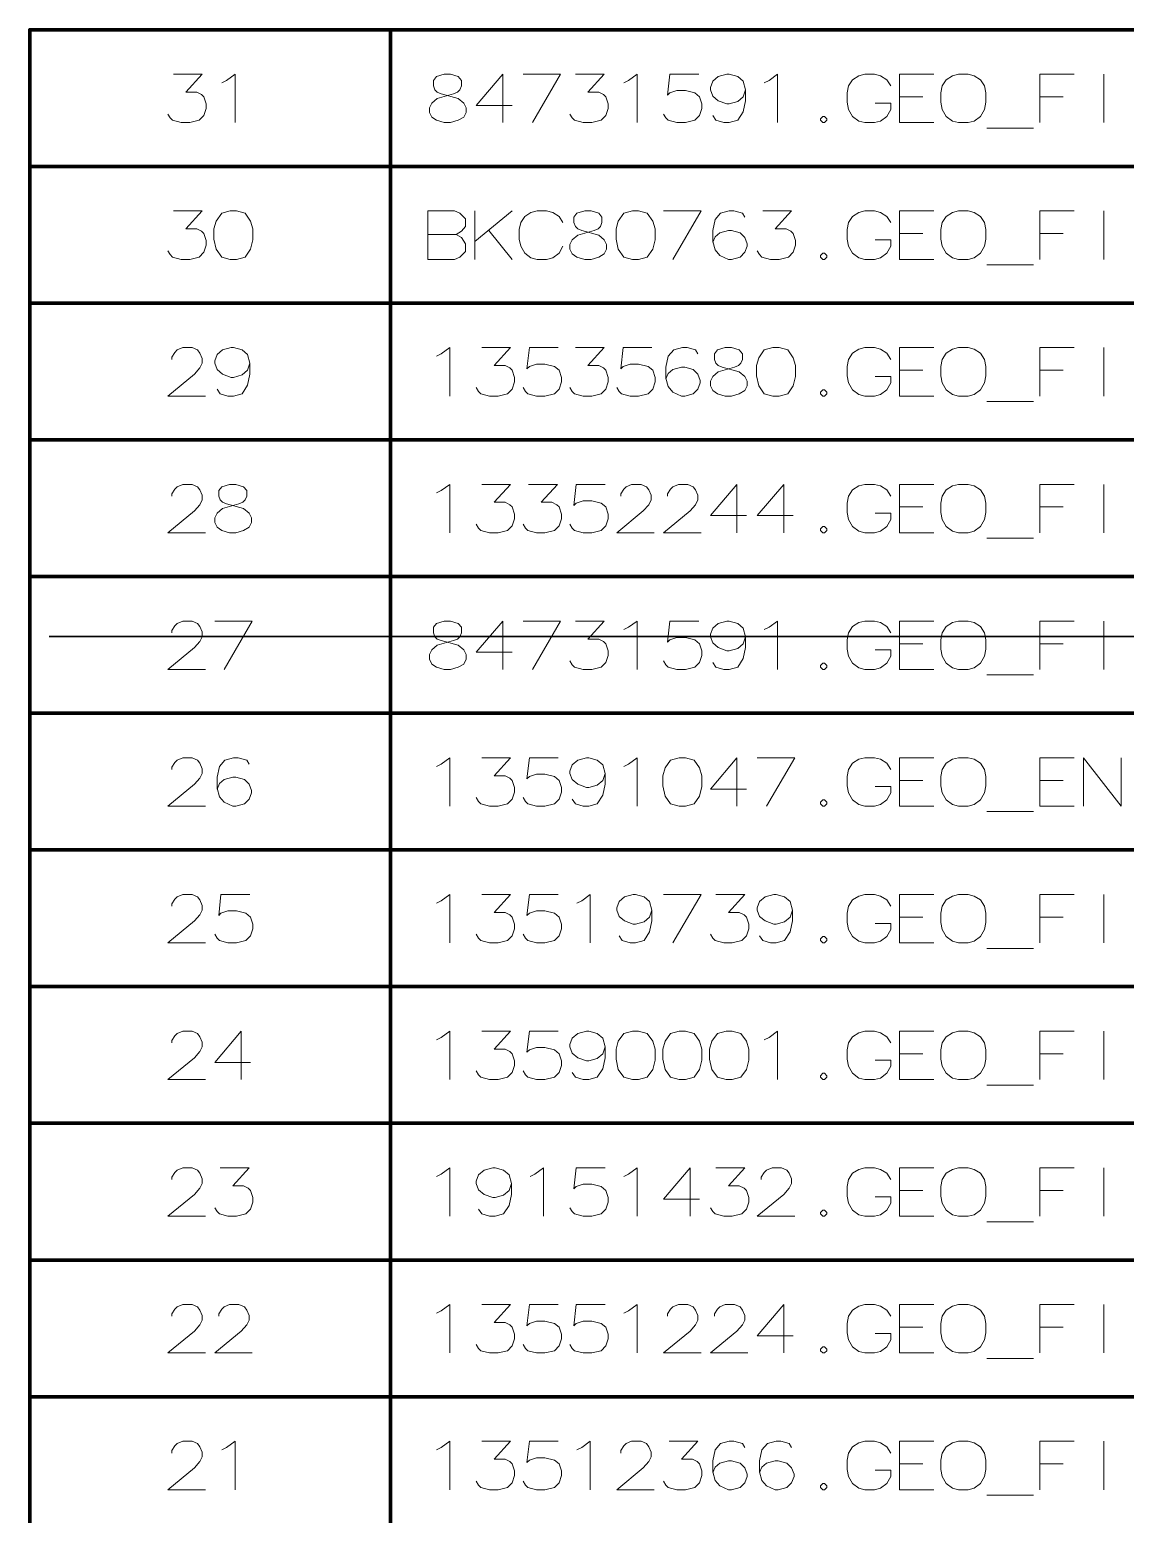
# Model space of a CAD drawing. Header units: millimetres. Extents: x 0 to 174, y 0 to 33.
# Drawn here: x 70.246 to 73.455, y 24.389 to 28.736 of the extents above; entities that cross this region are included whole.
import ezdxf

# ---------------------------------------------------------------- set-up
doc = ezdxf.new("R2010")
doc.units = ezdxf.units.MM
doc.layers.add('PDF_Geomertry', color=7, linetype='Continuous', true_color=0x405f80)

msp = doc.modelspace()

# ---------------------------------------------------------------- linework, layer by layer
at = {"layer": 'PDF_Geomertry', "color": 165, "lineweight": 70, "true_color": 0x5267a5}
msp.add_lwpolyline([(71.3026, 28.3354), (70.2461, 28.3354), (70.2461, 28.7357), (71.3026, 28.7357)], close=True, dxfattribs=at)
for points in [[(70.2461, 28.3354), (70.2461, 27.9353), (71.3026, 27.9353), (71.3026, 28.3354), (75.611, 28.3354), (75.611, 28.7357), (71.3026, 28.7357)], [(70.2461, 27.9353), (70.2461, 27.535), (71.3026, 27.535), (71.3026, 27.9353), (75.611, 27.9353), (75.611, 28.3354), (83.901, 28.3354), (83.901, 28.7357), (75.611, 28.7357)], [(70.2461, 27.535), (70.2461, 27.1347), (71.3026, 27.1347), (71.3026, 27.535), (75.611, 27.535), (75.611, 27.9353), (83.901, 27.9353), (83.901, 28.3354), (85.7837, 28.3354), (85.7837, 28.7357), (83.901, 28.7357)], [(70.2461, 27.1347), (70.2461, 26.7346), (71.3026, 26.7346), (71.3026, 27.1347), (75.611, 27.1347), (75.611, 27.535), (83.901, 27.535), (83.901, 27.9353), (85.7837, 27.9353), (85.7837, 28.3354), (98.9892, 28.3354), (98.9892, 28.7357), (85.7837, 28.7357)], [(70.2461, 26.7346), (70.2461, 26.3343), (71.3026, 26.3343), (71.3026, 26.7346), (75.611, 26.7346), (75.611, 27.1347), (83.901, 27.1347), (83.901, 27.535), (85.7837, 27.535), (85.7837, 27.9353), (98.9892, 27.9353), (98.9892, 28.3354)], [(70.2461, 26.3343), (70.2461, 25.934), (71.3026, 25.934), (71.3026, 26.3343), (75.611, 26.3343), (75.611, 26.7346), (83.901, 26.7346), (83.901, 27.1347), (85.7837, 27.1347), (85.7837, 27.535), (98.9892, 27.535), (98.9892, 27.9353)], [(70.2461, 25.934), (70.2461, 25.5339), (71.3026, 25.5339), (71.3026, 25.934), (75.611, 25.934), (75.611, 26.3343), (83.901, 26.3343), (83.901, 26.7346), (85.7837, 26.7346), (85.7837, 27.1347), (98.9892, 27.1347), (98.9892, 27.535)], [(70.2461, 25.5339), (70.2461, 25.1336), (71.3026, 25.1336), (71.3026, 25.5339), (75.611, 25.5339), (75.611, 25.934), (83.901, 25.934), (83.901, 26.3343), (85.7837, 26.3343), (85.7837, 26.7346), (98.9892, 26.7346), (98.9892, 27.1347)], [(70.2461, 25.1336), (70.2461, 24.7333), (71.3026, 24.7333), (71.3026, 25.1336), (75.611, 25.1336), (75.611, 25.5339), (83.901, 25.5339), (83.901, 25.934), (85.7837, 25.934), (85.7837, 26.3343), (98.9892, 26.3343), (98.9892, 26.7346)], [(70.2461, 24.7333), (70.2461, 24.3332), (71.3026, 24.3332), (71.3026, 24.7333), (75.611, 24.7333), (75.611, 25.1336), (83.901, 25.1336), (83.901, 25.5339), (85.7837, 25.5339), (85.7837, 25.934), (98.9892, 25.934), (98.9892, 26.3343)]]:
    msp.add_lwpolyline(points, dxfattribs=at)
at = {"layer": 'PDF_Geomertry', "color": 18, "lineweight": 13, "true_color": 0x260000}
for points in [[(70.651, 28.4888), (70.6578, 28.4774), (70.6646, 28.4704), (70.6899, 28.4636), (70.715, 28.4636), (70.7424, 28.4704), (70.7561, 28.4842), (70.7629, 28.5047), (70.7629, 28.5185), (70.7561, 28.539), (70.7492, 28.5458), (70.7356, 28.5528), (70.7035, 28.5528), (70.7515, 28.6053), (70.6669, 28.6053)], [(70.8086, 28.5801), (70.8224, 28.5871), (70.8475, 28.6053), (70.8475, 28.4636)], [(71.6593, 28.5139), (71.5542, 28.5139), (71.6318, 28.6053), (71.6318, 28.5368), (71.6318, 28.4636)], [(71.6913, 28.6053), (71.801, 28.6053), (71.7188, 28.4636)], [(71.8285, 28.4888), (71.8353, 28.4774), (71.8422, 28.4704), (71.8674, 28.4636), (71.8925, 28.4636), (71.9199, 28.4704), (71.9336, 28.4842), (71.9404, 28.5047), (71.9404, 28.5185), (71.9336, 28.539), (71.9268, 28.5458), (71.9131, 28.5528), (71.881, 28.5528), (71.929, 28.6053), (71.8444, 28.6053)], [(71.9861, 28.5801), (71.9999, 28.5871), (72.025, 28.6053), (72.025, 28.4636)], [(72.1028, 28.4888), (72.1096, 28.4774), (72.1165, 28.4704), (72.1417, 28.4636), (72.1668, 28.4636), (72.1942, 28.4704), (72.2079, 28.4842), (72.2147, 28.5047), (72.2147, 28.5185), (72.2079, 28.539), (72.1942, 28.5504), (72.1668, 28.5574), (72.1417, 28.5574), (72.1211, 28.5504), (72.1142, 28.5436), (72.1211, 28.6053), (72.2057, 28.6053)], [(72.3428, 28.5596), (72.336, 28.5847), (72.3199, 28.5985), (72.2947, 28.6053), (72.2879, 28.6053), (72.2628, 28.5985), (72.2468, 28.5847), (72.2399, 28.5664), (72.2399, 28.5596), (72.2468, 28.5412), (72.2628, 28.5276), (72.2879, 28.5185), (72.2947, 28.5185), (72.3199, 28.5253), (72.336, 28.539), (72.3428, 28.5596), (72.3428, 28.5276), (72.336, 28.4956), (72.3199, 28.4704), (72.2947, 28.4636), (72.2787, 28.4636), (72.256, 28.4704), (72.2468, 28.4842)], [(72.3976, 28.5801), (72.4114, 28.5871), (72.4365, 28.6053), (72.4365, 28.4636)], [(72.7222, 28.5207), (72.7681, 28.5207), (72.7681, 28.5025), (72.7565, 28.4818), (72.7383, 28.4682), (72.72, 28.4636), (72.6925, 28.4636), (72.6743, 28.4682), (72.656, 28.4818), (72.6446, 28.5025), (72.64, 28.5231), (72.64, 28.5504), (72.6446, 28.571), (72.656, 28.5893), (72.6743, 28.6007), (72.6925, 28.6053), (72.72, 28.6053), (72.7383, 28.6007), (72.7565, 28.5893), (72.7681, 28.571)], [(72.8937, 28.4636), (72.7932, 28.4636), (72.7932, 28.6053), (72.8937, 28.6053)], [(73.2046, 28.4636), (73.2046, 28.6053), (73.3051, 28.6053)], [(73.3921, 28.4636), (73.3921, 28.6053)], [(72.8617, 28.539), (72.7932, 28.539)], [(73.2732, 28.539), (73.2046, 28.539)], [(73.1864, 28.4476), (73.0492, 28.4476)], [(70.651, 28.0885), (70.6578, 28.0771), (70.6646, 28.0701), (70.6899, 28.0633), (70.715, 28.0633), (70.7424, 28.0701), (70.7561, 28.0839), (70.7629, 28.1044), (70.7629, 28.1182), (70.7561, 28.1388), (70.7492, 28.1457), (70.7356, 28.1525), (70.7035, 28.1525), (70.7515, 28.2051), (70.6669, 28.2051)], [(71.5496, 28.2051), (71.5496, 28.0633)], [(71.5496, 28.116), (71.6593, 28.2051)], [(71.8079, 28.1022), (71.7964, 28.0817), (71.7782, 28.0679), (71.7599, 28.0633), (71.7324, 28.0633), (71.7142, 28.0679), (71.6958, 28.0817), (71.6844, 28.1022), (71.6799, 28.1228), (71.6799, 28.1503), (71.6844, 28.1708), (71.6958, 28.189), (71.7142, 28.2006), (71.7324, 28.2051), (71.7599, 28.2051), (71.7782, 28.2006), (71.7964, 28.189), (71.8079, 28.1708)], [(72.1028, 28.2051), (72.2125, 28.2051), (72.1301, 28.0633)], [(72.3406, 28.1868), (72.3336, 28.1982), (72.3085, 28.2051), (72.2947, 28.2051), (72.2696, 28.1982), (72.2536, 28.18), (72.2468, 28.1479), (72.2468, 28.116), (72.2536, 28.0908), (72.2674, 28.0747), (72.2925, 28.0633), (72.3017, 28.0633), (72.3268, 28.0701), (72.3406, 28.0839), (72.3474, 28.1022), (72.3474, 28.109), (72.3406, 28.1274), (72.3268, 28.1411), (72.3017, 28.1479), (72.2925, 28.1479), (72.2674, 28.1411), (72.2536, 28.1296), (72.2468, 28.1136)], [(72.3771, 28.0885), (72.3839, 28.0771), (72.3908, 28.0701), (72.416, 28.0633), (72.4411, 28.0633), (72.4685, 28.0701), (72.4822, 28.0839), (72.489, 28.1044), (72.489, 28.1182), (72.4822, 28.1388), (72.4754, 28.1457), (72.4617, 28.1525), (72.4297, 28.1525), (72.4776, 28.2051), (72.3931, 28.2051)], [(72.7222, 28.1206), (72.7681, 28.1206), (72.7681, 28.1022), (72.7565, 28.0817), (72.7383, 28.0679), (72.72, 28.0633), (72.6925, 28.0633), (72.6743, 28.0679), (72.656, 28.0817), (72.6446, 28.1022), (72.64, 28.1228), (72.64, 28.1503), (72.6446, 28.1708), (72.656, 28.189), (72.6743, 28.2006), (72.6925, 28.2051), (72.72, 28.2051), (72.7383, 28.2006), (72.7565, 28.189), (72.7681, 28.1708)], [(72.8937, 28.0633), (72.7932, 28.0633), (72.7932, 28.2051), (72.8937, 28.2051)], [(73.2046, 28.0633), (73.2046, 28.2051), (73.3051, 28.2051)], [(73.3921, 28.0633), (73.3921, 28.2051)], [(71.4124, 28.1365), (71.4947, 28.1365)], [(71.5907, 28.1479), (71.6593, 28.0633)], [(72.8617, 28.1388), (72.7932, 28.1388)], [(73.2732, 28.1388), (73.2046, 28.1388)], [(73.1864, 28.0474), (73.0492, 28.0474)], [(70.7607, 27.6631), (70.651, 27.6631), (70.7286, 27.7271), (70.7447, 27.7454), (70.7515, 27.7592), (70.7515, 27.7728), (70.7447, 27.7889), (70.7378, 27.7981), (70.7218, 27.8049), (70.6943, 27.8049), (70.6783, 27.7981), (70.6715, 27.7911), (70.6624, 27.7774), (70.6624, 27.7706)], [(70.891, 27.7592), (70.8842, 27.7843), (70.8681, 27.7981), (70.8429, 27.8049), (70.8361, 27.8049), (70.811, 27.7981), (70.795, 27.7843), (70.7881, 27.766), (70.7881, 27.7592), (70.795, 27.7408), (70.811, 27.7271), (70.8361, 27.7179), (70.8429, 27.7179), (70.8681, 27.7249), (70.8842, 27.7386), (70.891, 27.7592), (70.891, 27.7271), (70.8842, 27.6951), (70.8681, 27.67), (70.8429, 27.6631), (70.8269, 27.6631), (70.8042, 27.67), (70.795, 27.6837)], [(71.4375, 27.7797), (71.4512, 27.7865), (71.4764, 27.8049), (71.4764, 27.6631)], [(71.5542, 27.6882), (71.561, 27.6768), (71.5678, 27.67), (71.5929, 27.6631), (71.6181, 27.6631), (71.6456, 27.67), (71.6593, 27.6837), (71.6661, 27.7043), (71.6661, 27.7179), (71.6593, 27.7386), (71.6524, 27.7454), (71.6387, 27.7522), (71.6067, 27.7522), (71.6547, 27.8049), (71.5701, 27.8049)], [(71.6913, 27.6882), (71.6982, 27.6768), (71.705, 27.67), (71.7301, 27.6631), (71.7553, 27.6631), (71.7828, 27.67), (71.7964, 27.6837), (71.8033, 27.7043), (71.8033, 27.7179), (71.7964, 27.7386), (71.7828, 27.75), (71.7553, 27.7568), (71.7301, 27.7568), (71.7096, 27.75), (71.7026, 27.7431), (71.7096, 27.8049), (71.7942, 27.8049)], [(71.8285, 27.6882), (71.8353, 27.6768), (71.8422, 27.67), (71.8674, 27.6631), (71.8925, 27.6631), (71.9199, 27.67), (71.9336, 27.6837), (71.9404, 27.7043), (71.9404, 27.7179), (71.9336, 27.7386), (71.9268, 27.7454), (71.9131, 27.7522), (71.881, 27.7522), (71.929, 27.8049), (71.8444, 27.8049)], [(71.9656, 27.6882), (71.9725, 27.6768), (71.9793, 27.67), (72.0044, 27.6631), (72.0296, 27.6631), (72.0571, 27.67), (72.0707, 27.6837), (72.0776, 27.7043), (72.0776, 27.7179), (72.0707, 27.7386), (72.0571, 27.75), (72.0296, 27.7568), (72.0044, 27.7568), (71.9839, 27.75), (71.9771, 27.7431), (71.9839, 27.8049), (72.0685, 27.8049)], [(72.2033, 27.7865), (72.1965, 27.7981), (72.1714, 27.8049), (72.1576, 27.8049), (72.1325, 27.7981), (72.1165, 27.7797), (72.1096, 27.7476), (72.1096, 27.7157), (72.1165, 27.6906), (72.1301, 27.6746), (72.1553, 27.6631), (72.1644, 27.6631), (72.1896, 27.67), (72.2033, 27.6837), (72.2101, 27.7019), (72.2101, 27.7089), (72.2033, 27.7271), (72.1896, 27.7408), (72.1644, 27.7476), (72.1553, 27.7476), (72.1301, 27.7408), (72.1165, 27.7294), (72.1096, 27.7133)], [(72.7222, 27.7203), (72.7681, 27.7203), (72.7681, 27.7019), (72.7565, 27.6814), (72.7383, 27.6676), (72.72, 27.6631), (72.6925, 27.6631), (72.6743, 27.6676), (72.656, 27.6814), (72.6446, 27.7019), (72.64, 27.7225), (72.64, 27.75), (72.6446, 27.7706), (72.656, 27.7889), (72.6743, 27.8003), (72.6925, 27.8049), (72.72, 27.8049), (72.7383, 27.8003), (72.7565, 27.7889), (72.7681, 27.7706)], [(72.8937, 27.6631), (72.7932, 27.6631), (72.7932, 27.8049), (72.8937, 27.8049)], [(73.2046, 27.6631), (73.2046, 27.8049), (73.3051, 27.8049)], [(73.3921, 27.6631), (73.3921, 27.8049)], [(72.8617, 27.7386), (72.7932, 27.7386)], [(73.2732, 27.7386), (73.2046, 27.7386)], [(73.1864, 27.6471), (73.0492, 27.6471)], [(70.7607, 27.2629), (70.651, 27.2629), (70.7286, 27.3269), (70.7447, 27.3451), (70.7515, 27.3589), (70.7515, 27.3726), (70.7447, 27.3886), (70.7378, 27.3978), (70.7218, 27.4046), (70.6943, 27.4046), (70.6783, 27.3978), (70.6715, 27.3908), (70.6624, 27.3772), (70.6624, 27.3703)], [(71.4375, 27.3794), (71.4512, 27.3864), (71.4764, 27.4046), (71.4764, 27.2629)], [(71.5542, 27.2881), (71.561, 27.2767), (71.5678, 27.2697), (71.5929, 27.2629), (71.6181, 27.2629), (71.6456, 27.2697), (71.6593, 27.2835), (71.6661, 27.304), (71.6661, 27.3178), (71.6593, 27.3383), (71.6524, 27.3451), (71.6387, 27.3521), (71.6067, 27.3521), (71.6547, 27.4046), (71.5701, 27.4046)], [(71.6913, 27.2881), (71.6982, 27.2767), (71.705, 27.2697), (71.7301, 27.2629), (71.7553, 27.2629), (71.7828, 27.2697), (71.7964, 27.2835), (71.8033, 27.304), (71.8033, 27.3178), (71.7964, 27.3383), (71.7896, 27.3451), (71.7758, 27.3521), (71.7439, 27.3521), (71.7918, 27.4046), (71.7072, 27.4046)], [(71.8285, 27.2881), (71.8353, 27.2767), (71.8422, 27.2697), (71.8674, 27.2629), (71.8925, 27.2629), (71.9199, 27.2697), (71.9336, 27.2835), (71.9404, 27.304), (71.9404, 27.3178), (71.9336, 27.3383), (71.9199, 27.3497), (71.8925, 27.3567), (71.8674, 27.3567), (71.8467, 27.3497), (71.8399, 27.3429), (71.8467, 27.4046), (71.9312, 27.4046)], [(72.0753, 27.2629), (71.9656, 27.2629), (72.0433, 27.3269), (72.0593, 27.3451), (72.0663, 27.3589), (72.0663, 27.3726), (72.0593, 27.3886), (72.0525, 27.3978), (72.0365, 27.4046), (72.009, 27.4046), (71.9931, 27.3978), (71.9861, 27.3908), (71.9771, 27.3772), (71.9771, 27.3703)], [(72.2125, 27.2629), (72.1028, 27.2629), (72.1806, 27.3269), (72.1965, 27.3451), (72.2033, 27.3589), (72.2033, 27.3726), (72.1965, 27.3886), (72.1896, 27.3978), (72.1736, 27.4046), (72.1462, 27.4046), (72.1301, 27.3978), (72.1233, 27.3908), (72.1142, 27.3772), (72.1142, 27.3703)], [(72.3451, 27.3132), (72.2399, 27.3132), (72.3176, 27.4046), (72.3176, 27.336), (72.3176, 27.2629)], [(72.4822, 27.3132), (72.3771, 27.3132), (72.4549, 27.4046), (72.4549, 27.336), (72.4549, 27.2629)], [(72.7222, 27.32), (72.7681, 27.32), (72.7681, 27.3018), (72.7565, 27.2811), (72.7383, 27.2675), (72.72, 27.2629), (72.6925, 27.2629), (72.6743, 27.2675), (72.656, 27.2811), (72.6446, 27.3018), (72.64, 27.3224), (72.64, 27.3497), (72.6446, 27.3703), (72.656, 27.3886), (72.6743, 27.4), (72.6925, 27.4046), (72.72, 27.4046), (72.7383, 27.4), (72.7565, 27.3886), (72.7681, 27.3703)], [(72.8937, 27.2629), (72.7932, 27.2629), (72.7932, 27.4046), (72.8937, 27.4046)], [(73.2046, 27.2629), (73.2046, 27.4046), (73.3051, 27.4046)], [(73.3921, 27.2629), (73.3921, 27.4046)], [(72.8617, 27.3383), (72.7932, 27.3383)], [(73.2732, 27.3383), (73.2046, 27.3383)], [(73.1864, 27.2469), (73.0492, 27.2469)], [(70.7607, 26.8626), (70.651, 26.8626), (70.7286, 26.9267), (70.7447, 26.945), (70.7515, 26.9586), (70.7515, 26.9724), (70.7447, 26.9883), (70.7378, 26.9975), (70.7218, 27.0044), (70.6943, 27.0044), (70.6783, 26.9975), (70.6715, 26.9907), (70.6624, 26.9769), (70.6624, 26.9701)], [(70.7881, 27.0044), (70.8978, 27.0044), (70.8156, 26.8626)], [(71.6593, 26.9129), (71.5542, 26.9129), (71.6318, 27.0044), (71.6318, 26.9358), (71.6318, 26.8626)], [(71.6913, 27.0044), (71.801, 27.0044), (71.7188, 26.8626)], [(71.8285, 26.8878), (71.8353, 26.8764), (71.8422, 26.8694), (71.8674, 26.8626), (71.8925, 26.8626), (71.9199, 26.8694), (71.9336, 26.8832), (71.9404, 26.9038), (71.9404, 26.9175), (71.9336, 26.9381), (71.9268, 26.945), (71.9131, 26.9518), (71.881, 26.9518), (71.929, 27.0044), (71.8444, 27.0044)], [(71.9861, 26.9792), (71.9999, 26.9861), (72.025, 27.0044), (72.025, 26.8626)], [(72.1028, 26.8878), (72.1096, 26.8764), (72.1165, 26.8694), (72.1417, 26.8626), (72.1668, 26.8626), (72.1942, 26.8694), (72.2079, 26.8832), (72.2147, 26.9038), (72.2147, 26.9175), (72.2079, 26.9381), (72.1942, 26.9496), (72.1668, 26.9564), (72.1417, 26.9564), (72.1211, 26.9496), (72.1142, 26.9426), (72.1211, 27.0044), (72.2057, 27.0044)], [(72.3428, 26.9586), (72.336, 26.9837), (72.3199, 26.9975), (72.2947, 27.0044), (72.2879, 27.0044), (72.2628, 26.9975), (72.2468, 26.9837), (72.2399, 26.9656), (72.2399, 26.9586), (72.2468, 26.9404), (72.2628, 26.9267), (72.2879, 26.9175), (72.2947, 26.9175), (72.3199, 26.9243), (72.336, 26.9381), (72.3428, 26.9586), (72.3428, 26.9267), (72.336, 26.8946), (72.3199, 26.8694), (72.2947, 26.8626), (72.2787, 26.8626), (72.256, 26.8694), (72.2468, 26.8832)], [(72.3976, 26.9792), (72.4114, 26.9861), (72.4365, 27.0044), (72.4365, 26.8626)], [(72.7222, 26.9199), (72.7681, 26.9199), (72.7681, 26.9015), (72.7565, 26.881), (72.7383, 26.8672), (72.72, 26.8626), (72.6925, 26.8626), (72.6743, 26.8672), (72.656, 26.881), (72.6446, 26.9015), (72.64, 26.9221), (72.64, 26.9496), (72.6446, 26.9701), (72.656, 26.9883), (72.6743, 26.9999), (72.6925, 27.0044), (72.72, 27.0044), (72.7383, 26.9999), (72.7565, 26.9883), (72.7681, 26.9701)], [(72.8937, 26.8626), (72.7932, 26.8626), (72.7932, 27.0044), (72.8937, 27.0044)], [(73.2046, 26.8626), (73.2046, 27.0044), (73.3051, 27.0044)], [(73.3921, 26.8626), (73.3921, 27.0044)], [(72.8617, 26.9381), (72.7932, 26.9381)], [(73.2732, 26.9381), (73.2046, 26.9381)], [(73.1864, 26.8467), (73.0492, 26.8467)], [(70.7607, 26.4624), (70.651, 26.4624), (70.7286, 26.5264), (70.7447, 26.5447), (70.7515, 26.5585), (70.7515, 26.5721), (70.7447, 26.5882), (70.7378, 26.5972), (70.7218, 26.6042), (70.6943, 26.6042), (70.6783, 26.5972), (70.6715, 26.5904), (70.6624, 26.5767), (70.6624, 26.5699)], [(70.8886, 26.5858), (70.8818, 26.5972), (70.8567, 26.6042), (70.8429, 26.6042), (70.8178, 26.5972), (70.8018, 26.579), (70.795, 26.5469), (70.795, 26.515), (70.8018, 26.4899), (70.8156, 26.4739), (70.8407, 26.4624), (70.8499, 26.4624), (70.875, 26.4693), (70.8886, 26.4829), (70.8956, 26.5013), (70.8956, 26.5082), (70.8886, 26.5264), (70.875, 26.5401), (70.8499, 26.5469), (70.8407, 26.5469), (70.8156, 26.5401), (70.8018, 26.5288), (70.795, 26.5126)], [(71.4375, 26.579), (71.4512, 26.5858), (71.4764, 26.6042), (71.4764, 26.4624)], [(71.5542, 26.4875), (71.561, 26.4761), (71.5678, 26.4693), (71.5929, 26.4624), (71.6181, 26.4624), (71.6456, 26.4693), (71.6593, 26.4829), (71.6661, 26.5036), (71.6661, 26.5172), (71.6593, 26.5379), (71.6524, 26.5447), (71.6387, 26.5515), (71.6067, 26.5515), (71.6547, 26.6042), (71.5701, 26.6042)], [(71.6913, 26.4875), (71.6982, 26.4761), (71.705, 26.4693), (71.7301, 26.4624), (71.7553, 26.4624), (71.7828, 26.4693), (71.7964, 26.4829), (71.8033, 26.5036), (71.8033, 26.5172), (71.7964, 26.5379), (71.7828, 26.5493), (71.7553, 26.5561), (71.7301, 26.5561), (71.7096, 26.5493), (71.7026, 26.5424), (71.7096, 26.6042), (71.7942, 26.6042)], [(71.9312, 26.5585), (71.9244, 26.5836), (71.9085, 26.5972), (71.8833, 26.6042), (71.8764, 26.6042), (71.8513, 26.5972), (71.8353, 26.5836), (71.8285, 26.5653), (71.8285, 26.5585), (71.8353, 26.5401), (71.8513, 26.5264), (71.8764, 26.5172), (71.8833, 26.5172), (71.9085, 26.5242), (71.9244, 26.5379), (71.9312, 26.5585), (71.9312, 26.5264), (71.9244, 26.4944), (71.9085, 26.4693), (71.8833, 26.4624), (71.8674, 26.4624), (71.8444, 26.4693), (71.8353, 26.4829)], [(71.9861, 26.579), (71.9999, 26.5858), (72.025, 26.6042), (72.025, 26.4624)], [(72.3451, 26.5126), (72.2399, 26.5126), (72.3176, 26.6042), (72.3176, 26.5356), (72.3176, 26.4624)], [(72.3771, 26.6042), (72.4868, 26.6042), (72.4044, 26.4624)], [(72.7222, 26.5196), (72.7681, 26.5196), (72.7681, 26.5013), (72.7565, 26.4807), (72.7383, 26.4669), (72.72, 26.4624), (72.6925, 26.4624), (72.6743, 26.4669), (72.656, 26.4807), (72.6446, 26.5013), (72.64, 26.5218), (72.64, 26.5493), (72.6446, 26.5699), (72.656, 26.5882), (72.6743, 26.5996), (72.6925, 26.6042), (72.72, 26.6042), (72.7383, 26.5996), (72.7565, 26.5882), (72.7681, 26.5699)], [(72.8937, 26.4624), (72.7932, 26.4624), (72.7932, 26.6042), (72.8937, 26.6042)], [(73.3051, 26.4624), (73.2046, 26.4624), (73.2046, 26.6042), (73.3051, 26.6042)], [(73.4424, 26.6042), (73.4424, 26.4624), (73.3326, 26.6042), (73.3326, 26.4624)], [(72.8617, 26.5379), (72.7932, 26.5379)], [(73.2732, 26.5379), (73.2046, 26.5379)], [(73.1864, 26.4464), (73.0492, 26.4464)], [(70.7607, 26.0622), (70.651, 26.0622), (70.7286, 26.1263), (70.7447, 26.1444), (70.7515, 26.1582), (70.7515, 26.1719), (70.7447, 26.1879), (70.7378, 26.1971), (70.7218, 26.2039), (70.6943, 26.2039), (70.6783, 26.1971), (70.6715, 26.1901), (70.6624, 26.1765), (70.6624, 26.1696)], [(70.7881, 26.0874), (70.795, 26.0758), (70.8018, 26.069), (70.8269, 26.0622), (70.8521, 26.0622), (70.8796, 26.069), (70.8932, 26.0828), (70.9001, 26.1033), (70.9001, 26.1171), (70.8932, 26.1376), (70.8796, 26.149), (70.8521, 26.1558), (70.8269, 26.1558), (70.8064, 26.149), (70.7996, 26.1422), (70.8064, 26.2039), (70.891, 26.2039)], [(71.4375, 26.1788), (71.4512, 26.1856), (71.4764, 26.2039), (71.4764, 26.0622)], [(71.5542, 26.0874), (71.561, 26.0758), (71.5678, 26.069), (71.5929, 26.0622), (71.6181, 26.0622), (71.6456, 26.069), (71.6593, 26.0828), (71.6661, 26.1033), (71.6661, 26.1171), (71.6593, 26.1376), (71.6524, 26.1444), (71.6387, 26.1514), (71.6067, 26.1514), (71.6547, 26.2039), (71.5701, 26.2039)], [(71.6913, 26.0874), (71.6982, 26.0758), (71.705, 26.069), (71.7301, 26.0622), (71.7553, 26.0622), (71.7828, 26.069), (71.7964, 26.0828), (71.8033, 26.1033), (71.8033, 26.1171), (71.7964, 26.1376), (71.7828, 26.149), (71.7553, 26.1558), (71.7301, 26.1558), (71.7096, 26.149), (71.7026, 26.1422), (71.7096, 26.2039), (71.7942, 26.2039)], [(71.849, 26.1788), (71.8628, 26.1856), (71.8879, 26.2039), (71.8879, 26.0622)], [(72.0685, 26.1582), (72.0617, 26.1833), (72.0456, 26.1971), (72.0204, 26.2039), (72.0136, 26.2039), (71.9885, 26.1971), (71.9725, 26.1833), (71.9656, 26.165), (71.9656, 26.1582), (71.9725, 26.1399), (71.9885, 26.1263), (72.0136, 26.1171), (72.0204, 26.1171), (72.0456, 26.1239), (72.0617, 26.1376), (72.0685, 26.1582), (72.0685, 26.1263), (72.0617, 26.0942), (72.0456, 26.069), (72.0204, 26.0622), (72.0044, 26.0622), (71.9817, 26.069), (71.9725, 26.0828)], [(72.1028, 26.2039), (72.2125, 26.2039), (72.1301, 26.0622)], [(72.2399, 26.0874), (72.2468, 26.0758), (72.2536, 26.069), (72.2787, 26.0622), (72.3039, 26.0622), (72.3314, 26.069), (72.3451, 26.0828), (72.3519, 26.1033), (72.3519, 26.1171), (72.3451, 26.1376), (72.3382, 26.1444), (72.3244, 26.1514), (72.2925, 26.1514), (72.3406, 26.2039), (72.256, 26.2039)], [(72.48, 26.1582), (72.4731, 26.1833), (72.4571, 26.1971), (72.4319, 26.2039), (72.4251, 26.2039), (72.4, 26.1971), (72.3839, 26.1833), (72.3771, 26.165), (72.3771, 26.1582), (72.3839, 26.1399), (72.4, 26.1263), (72.4251, 26.1171), (72.4319, 26.1171), (72.4571, 26.1239), (72.4731, 26.1376), (72.48, 26.1582), (72.48, 26.1263), (72.4731, 26.0942), (72.4571, 26.069), (72.4319, 26.0622), (72.416, 26.0622), (72.3931, 26.069), (72.3839, 26.0828)], [(72.7222, 26.1193), (72.7681, 26.1193), (72.7681, 26.101), (72.7565, 26.0804), (72.7383, 26.0668), (72.72, 26.0622), (72.6925, 26.0622), (72.6743, 26.0668), (72.656, 26.0804), (72.6446, 26.101), (72.64, 26.1217), (72.64, 26.149), (72.6446, 26.1696), (72.656, 26.1879), (72.6743, 26.1993), (72.6925, 26.2039), (72.72, 26.2039), (72.7383, 26.1993), (72.7565, 26.1879), (72.7681, 26.1696)], [(72.8937, 26.0622), (72.7932, 26.0622), (72.7932, 26.2039), (72.8937, 26.2039)], [(73.2046, 26.0622), (73.2046, 26.2039), (73.3051, 26.2039)], [(73.3921, 26.0622), (73.3921, 26.2039)], [(72.8617, 26.1376), (72.7932, 26.1376)], [(73.2732, 26.1376), (73.2046, 26.1376)], [(73.1864, 26.0461), (73.0492, 26.0461)], [(70.7607, 25.6619), (70.651, 25.6619), (70.7286, 25.726), (70.7447, 25.7443), (70.7515, 25.7579), (70.7515, 25.7717), (70.7447, 25.7876), (70.7378, 25.7968), (70.7218, 25.8036), (70.6943, 25.8036), (70.6783, 25.7968), (70.6715, 25.79), (70.6624, 25.7763), (70.6624, 25.7694)], [(70.8932, 25.7122), (70.7881, 25.7122), (70.8658, 25.8036), (70.8658, 25.7351), (70.8658, 25.6619)], [(71.4375, 25.7785), (71.4512, 25.7854), (71.4764, 25.8036), (71.4764, 25.6619)], [(71.5542, 25.6871), (71.561, 25.6757), (71.5678, 25.6688), (71.5929, 25.6619), (71.6181, 25.6619), (71.6456, 25.6688), (71.6593, 25.6825), (71.6661, 25.7031), (71.6661, 25.7168), (71.6593, 25.7374), (71.6524, 25.7443), (71.6387, 25.7511), (71.6067, 25.7511), (71.6547, 25.8036), (71.5701, 25.8036)], [(71.6913, 25.6871), (71.6982, 25.6757), (71.705, 25.6688), (71.7301, 25.6619), (71.7553, 25.6619), (71.7828, 25.6688), (71.7964, 25.6825), (71.8033, 25.7031), (71.8033, 25.7168), (71.7964, 25.7374), (71.7828, 25.7488), (71.7553, 25.7557), (71.7301, 25.7557), (71.7096, 25.7488), (71.7026, 25.7419), (71.7096, 25.8036), (71.7942, 25.8036)], [(71.9312, 25.7579), (71.9244, 25.7831), (71.9085, 25.7968), (71.8833, 25.8036), (71.8764, 25.8036), (71.8513, 25.7968), (71.8353, 25.7831), (71.8285, 25.7649), (71.8285, 25.7579), (71.8353, 25.7397), (71.8513, 25.726), (71.8764, 25.7168), (71.8833, 25.7168), (71.9085, 25.7236), (71.9244, 25.7374), (71.9312, 25.7579), (71.9312, 25.726), (71.9244, 25.6939), (71.9085, 25.6688), (71.8833, 25.6619), (71.8674, 25.6619), (71.8444, 25.6688), (71.8353, 25.6825)], [(72.3976, 25.7785), (72.4114, 25.7854), (72.4365, 25.8036), (72.4365, 25.6619)], [(72.7222, 25.719), (72.7681, 25.719), (72.7681, 25.7008), (72.7565, 25.6803), (72.7383, 25.6665), (72.72, 25.6619), (72.6925, 25.6619), (72.6743, 25.6665), (72.656, 25.6803), (72.6446, 25.7008), (72.64, 25.7214), (72.64, 25.7488), (72.6446, 25.7694), (72.656, 25.7876), (72.6743, 25.7992), (72.6925, 25.8036), (72.72, 25.8036), (72.7383, 25.7992), (72.7565, 25.7876), (72.7681, 25.7694)], [(72.8937, 25.6619), (72.7932, 25.6619), (72.7932, 25.8036), (72.8937, 25.8036)], [(73.2046, 25.6619), (73.2046, 25.8036), (73.3051, 25.8036)], [(73.3921, 25.6619), (73.3921, 25.8036)], [(72.8617, 25.7374), (72.7932, 25.7374)], [(73.2732, 25.7374), (73.2046, 25.7374)], [(73.1864, 25.646), (73.0492, 25.646)], [(70.7607, 25.2617), (70.651, 25.2617), (70.7286, 25.3257), (70.7447, 25.344), (70.7515, 25.3578), (70.7515, 25.3714), (70.7447, 25.3875), (70.7378, 25.3965), (70.7218, 25.4035), (70.6943, 25.4035), (70.6783, 25.3965), (70.6715, 25.3897), (70.6624, 25.376), (70.6624, 25.3692)], [(70.7881, 25.2868), (70.795, 25.2754), (70.8018, 25.2686), (70.8269, 25.2617), (70.8521, 25.2617), (70.8796, 25.2686), (70.8932, 25.2822), (70.9001, 25.3029), (70.9001, 25.3165), (70.8932, 25.3371), (70.8864, 25.344), (70.8726, 25.3508), (70.8407, 25.3508), (70.8886, 25.4035), (70.8042, 25.4035)], [(71.4375, 25.3783), (71.4512, 25.3851), (71.4764, 25.4035), (71.4764, 25.2617)], [(71.6569, 25.3578), (71.6501, 25.3829), (71.6342, 25.3965), (71.609, 25.4035), (71.6021, 25.4035), (71.5769, 25.3965), (71.561, 25.3829), (71.5542, 25.3646), (71.5542, 25.3578), (71.561, 25.3394), (71.5769, 25.3257), (71.6021, 25.3165), (71.609, 25.3165), (71.6342, 25.3235), (71.6501, 25.3371), (71.6569, 25.3578), (71.6569, 25.3257), (71.6501, 25.2938), (71.6342, 25.2686), (71.609, 25.2617), (71.5929, 25.2617), (71.5701, 25.2686), (71.561, 25.2822)], [(71.7118, 25.3783), (71.7256, 25.3851), (71.7507, 25.4035), (71.7507, 25.2617)], [(71.8285, 25.2868), (71.8353, 25.2754), (71.8422, 25.2686), (71.8674, 25.2617), (71.8925, 25.2617), (71.9199, 25.2686), (71.9336, 25.2822), (71.9404, 25.3029), (71.9404, 25.3165), (71.9336, 25.3371), (71.9199, 25.3486), (71.8925, 25.3554), (71.8674, 25.3554), (71.8467, 25.3486), (71.8399, 25.3417), (71.8467, 25.4035), (71.9312, 25.4035)], [(71.9861, 25.3783), (71.9999, 25.3851), (72.025, 25.4035), (72.025, 25.2617)], [(72.2079, 25.3119), (72.1028, 25.3119), (72.1806, 25.4035), (72.1806, 25.3349), (72.1806, 25.2617)], [(72.2399, 25.2868), (72.2468, 25.2754), (72.2536, 25.2686), (72.2787, 25.2617), (72.3039, 25.2617), (72.3314, 25.2686), (72.3451, 25.2822), (72.3519, 25.3029), (72.3519, 25.3165), (72.3451, 25.3371), (72.3382, 25.344), (72.3244, 25.3508), (72.2925, 25.3508), (72.3406, 25.4035), (72.256, 25.4035)], [(72.4868, 25.2617), (72.3771, 25.2617), (72.4549, 25.3257), (72.4708, 25.344), (72.4776, 25.3578), (72.4776, 25.3714), (72.4708, 25.3875), (72.4639, 25.3965), (72.4479, 25.4035), (72.4206, 25.4035), (72.4044, 25.3965), (72.3976, 25.3897), (72.3885, 25.376), (72.3885, 25.3692)], [(72.7222, 25.3189), (72.7681, 25.3189), (72.7681, 25.3006), (72.7565, 25.28), (72.7383, 25.2663), (72.72, 25.2617), (72.6925, 25.2617), (72.6743, 25.2663), (72.656, 25.28), (72.6446, 25.3006), (72.64, 25.3211), (72.64, 25.3486), (72.6446, 25.3692), (72.656, 25.3875), (72.6743, 25.3989), (72.6925, 25.4035), (72.72, 25.4035), (72.7383, 25.3989), (72.7565, 25.3875), (72.7681, 25.3692)], [(72.8937, 25.2617), (72.7932, 25.2617), (72.7932, 25.4035), (72.8937, 25.4035)], [(73.2046, 25.2617), (73.2046, 25.4035), (73.3051, 25.4035)], [(73.3921, 25.2617), (73.3921, 25.4035)], [(72.8617, 25.3371), (72.7932, 25.3371)], [(73.2732, 25.3371), (73.2046, 25.3371)], [(73.1864, 25.2457), (73.0492, 25.2457)], [(70.7607, 24.8615), (70.651, 24.8615), (70.7286, 24.9254), (70.7447, 24.9438), (70.7515, 24.9575), (70.7515, 24.9713), (70.7447, 24.9872), (70.7378, 24.9964), (70.7218, 25.0032), (70.6943, 25.0032), (70.6783, 24.9964), (70.6715, 24.9894), (70.6624, 24.9758), (70.6624, 24.9689)], [(70.8978, 24.8615), (70.7881, 24.8615), (70.8658, 24.9254), (70.8818, 24.9438), (70.8886, 24.9575), (70.8886, 24.9713), (70.8818, 24.9872), (70.875, 24.9964), (70.859, 25.0032), (70.8315, 25.0032), (70.8156, 24.9964), (70.8086, 24.9894), (70.7996, 24.9758), (70.7996, 24.9689)], [(71.4375, 24.9781), (71.4512, 24.9849), (71.4764, 25.0032), (71.4764, 24.8615)], [(71.5542, 24.8867), (71.561, 24.8751), (71.5678, 24.8683), (71.5929, 24.8615), (71.6181, 24.8615), (71.6456, 24.8683), (71.6593, 24.8821), (71.6661, 24.9026), (71.6661, 24.9164), (71.6593, 24.9369), (71.6524, 24.9438), (71.6387, 24.9507), (71.6067, 24.9507), (71.6547, 25.0032), (71.5701, 25.0032)], [(71.6913, 24.8867), (71.6982, 24.8751), (71.705, 24.8683), (71.7301, 24.8615), (71.7553, 24.8615), (71.7828, 24.8683), (71.7964, 24.8821), (71.8033, 24.9026), (71.8033, 24.9164), (71.7964, 24.9369), (71.7828, 24.9483), (71.7553, 24.9551), (71.7301, 24.9551), (71.7096, 24.9483), (71.7026, 24.9415), (71.7096, 25.0032), (71.7942, 25.0032)], [(71.8285, 24.8867), (71.8353, 24.8751), (71.8422, 24.8683), (71.8674, 24.8615), (71.8925, 24.8615), (71.9199, 24.8683), (71.9336, 24.8821), (71.9404, 24.9026), (71.9404, 24.9164), (71.9336, 24.9369), (71.9199, 24.9483), (71.8925, 24.9551), (71.8674, 24.9551), (71.8467, 24.9483), (71.8399, 24.9415), (71.8467, 25.0032), (71.9312, 25.0032)], [(71.9861, 24.9781), (71.9999, 24.9849), (72.025, 25.0032), (72.025, 24.8615)], [(72.2125, 24.8615), (72.1028, 24.8615), (72.1806, 24.9254), (72.1965, 24.9438), (72.2033, 24.9575), (72.2033, 24.9713), (72.1965, 24.9872), (72.1896, 24.9964), (72.1736, 25.0032), (72.1462, 25.0032), (72.1301, 24.9964), (72.1233, 24.9894), (72.1142, 24.9758), (72.1142, 24.9689)], [(72.3496, 24.8615), (72.2399, 24.8615), (72.3176, 24.9254), (72.3336, 24.9438), (72.3406, 24.9575), (72.3406, 24.9713), (72.3336, 24.9872), (72.3268, 24.9964), (72.3108, 25.0032), (72.2833, 25.0032), (72.2674, 24.9964), (72.2606, 24.9894), (72.2514, 24.9758), (72.2514, 24.9689)], [(72.4822, 24.9118), (72.3771, 24.9118), (72.4549, 25.0032), (72.4549, 24.9346), (72.4549, 24.8615)], [(72.7222, 24.9186), (72.7681, 24.9186), (72.7681, 24.9003), (72.7565, 24.8797), (72.7383, 24.8661), (72.72, 24.8615), (72.6925, 24.8615), (72.6743, 24.8661), (72.656, 24.8797), (72.6446, 24.9003), (72.64, 24.921), (72.64, 24.9483), (72.6446, 24.9689), (72.656, 24.9872), (72.6743, 24.9986), (72.6925, 25.0032), (72.72, 25.0032), (72.7383, 24.9986), (72.7565, 24.9872), (72.7681, 24.9689)], [(72.8937, 24.8615), (72.7932, 24.8615), (72.7932, 25.0032), (72.8937, 25.0032)], [(73.2046, 24.8615), (73.2046, 25.0032), (73.3051, 25.0032)], [(73.3921, 24.8615), (73.3921, 25.0032)], [(72.8617, 24.9369), (72.7932, 24.9369)], [(73.2732, 24.9369), (73.2046, 24.9369)], [(73.1864, 24.8454), (73.0492, 24.8454)], [(70.7607, 24.4613), (70.651, 24.4613), (70.7286, 24.5253), (70.7447, 24.5435), (70.7515, 24.5572), (70.7515, 24.571), (70.7447, 24.5869), (70.7378, 24.5961), (70.7218, 24.6029), (70.6943, 24.6029), (70.6783, 24.5961), (70.6715, 24.5893), (70.6624, 24.5756), (70.6624, 24.5686)], [(70.8086, 24.5778), (70.8224, 24.5847), (70.8475, 24.6029), (70.8475, 24.4613)], [(71.4375, 24.5778), (71.4512, 24.5847), (71.4764, 24.6029), (71.4764, 24.4613)], [(71.5542, 24.4864), (71.561, 24.475), (71.5678, 24.4681), (71.5929, 24.4613), (71.6181, 24.4613), (71.6456, 24.4681), (71.6593, 24.4818), (71.6661, 24.5024), (71.6661, 24.5161), (71.6593, 24.5367), (71.6524, 24.5435), (71.6387, 24.5504), (71.6067, 24.5504), (71.6547, 24.6029), (71.5701, 24.6029)], [(71.6913, 24.4864), (71.6982, 24.475), (71.705, 24.4681), (71.7301, 24.4613), (71.7553, 24.4613), (71.7828, 24.4681), (71.7964, 24.4818), (71.8033, 24.5024), (71.8033, 24.5161), (71.7964, 24.5367), (71.7828, 24.5481), (71.7553, 24.555), (71.7301, 24.555), (71.7096, 24.5481), (71.7026, 24.5413), (71.7096, 24.6029), (71.7942, 24.6029)], [(71.849, 24.5778), (71.8628, 24.5847), (71.8879, 24.6029), (71.8879, 24.4613)], [(72.0753, 24.4613), (71.9656, 24.4613), (72.0433, 24.5253), (72.0593, 24.5435), (72.0663, 24.5572), (72.0663, 24.571), (72.0593, 24.5869), (72.0525, 24.5961), (72.0365, 24.6029), (72.009, 24.6029), (71.9931, 24.5961), (71.9861, 24.5893), (71.9771, 24.5756), (71.9771, 24.5686)], [(72.1028, 24.4864), (72.1096, 24.475), (72.1165, 24.4681), (72.1417, 24.4613), (72.1668, 24.4613), (72.1942, 24.4681), (72.2079, 24.4818), (72.2147, 24.5024), (72.2147, 24.5161), (72.2079, 24.5367), (72.2011, 24.5435), (72.1874, 24.5504), (72.1553, 24.5504), (72.2033, 24.6029), (72.1187, 24.6029)], [(72.3406, 24.5847), (72.3336, 24.5961), (72.3085, 24.6029), (72.2947, 24.6029), (72.2696, 24.5961), (72.2536, 24.5778), (72.2468, 24.5458), (72.2468, 24.5138), (72.2536, 24.4886), (72.2674, 24.4726), (72.2925, 24.4613), (72.3017, 24.4613), (72.3268, 24.4681), (72.3406, 24.4818), (72.3474, 24.5001), (72.3474, 24.5069), (72.3406, 24.5253), (72.3268, 24.5389), (72.3017, 24.5458), (72.2925, 24.5458), (72.2674, 24.5389), (72.2536, 24.5275), (72.2468, 24.5115)], [(72.4776, 24.5847), (72.4708, 24.5961), (72.4457, 24.6029), (72.4319, 24.6029), (72.4068, 24.5961), (72.3908, 24.5778), (72.3839, 24.5458), (72.3839, 24.5138), (72.3908, 24.4886), (72.4044, 24.4726), (72.4297, 24.4613), (72.4387, 24.4613), (72.4639, 24.4681), (72.4776, 24.4818), (72.4846, 24.5001), (72.4846, 24.5069), (72.4776, 24.5253), (72.4639, 24.5389), (72.4387, 24.5458), (72.4297, 24.5458), (72.4044, 24.5389), (72.3908, 24.5275), (72.3839, 24.5115)], [(72.7222, 24.5183), (72.7681, 24.5183), (72.7681, 24.5001), (72.7565, 24.4796), (72.7383, 24.4658), (72.72, 24.4613), (72.6925, 24.4613), (72.6743, 24.4658), (72.656, 24.4796), (72.6446, 24.5001), (72.64, 24.5207), (72.64, 24.5481), (72.6446, 24.5686), (72.656, 24.5869), (72.6743, 24.5983), (72.6925, 24.6029), (72.72, 24.6029), (72.7383, 24.5983), (72.7565, 24.5869), (72.7681, 24.5686)], [(72.8937, 24.4613), (72.7932, 24.4613), (72.7932, 24.6029), (72.8937, 24.6029)], [(73.2046, 24.4613), (73.2046, 24.6029), (73.3051, 24.6029)], [(73.3921, 24.4613), (73.3921, 24.6029)], [(72.8617, 24.5367), (72.7932, 24.5367)], [(73.2732, 24.5367), (73.2046, 24.5367)], [(73.1864, 24.4453), (73.0492, 24.4453)]]:
    msp.add_lwpolyline(points, dxfattribs=at)
for points in [[(71.5015, 28.5344), (71.4512, 28.5482), (71.4399, 28.5528), (71.4329, 28.5596), (71.4283, 28.571), (71.4283, 28.5871), (71.4375, 28.5985), (71.4604, 28.6053), (71.4786, 28.6053), (71.5015, 28.5985), (71.5107, 28.5871), (71.5107, 28.571), (71.5061, 28.5596), (71.4993, 28.5528), (71.4878, 28.5482), (71.4399, 28.5344), (71.4237, 28.5207), (71.4169, 28.5071), (71.4169, 28.4933), (71.4237, 28.4796), (71.4375, 28.4704), (71.4604, 28.4636), (71.4786, 28.4636), (71.5015, 28.4704), (71.5175, 28.4796), (71.5244, 28.4933), (71.5244, 28.5071), (71.5175, 28.5207)], [(72.9668, 28.6053), (72.9486, 28.6007), (72.9303, 28.5893), (72.9189, 28.571), (72.9143, 28.5504), (72.9143, 28.5231), (72.9189, 28.5025), (72.9303, 28.4818), (72.9486, 28.4682), (72.9668, 28.4636), (72.9943, 28.4636), (73.0126, 28.4682), (73.0308, 28.4818), (73.0424, 28.5025), (73.0469, 28.5231), (73.0469, 28.5504), (73.0424, 28.571), (73.0308, 28.5893), (73.0126, 28.6007), (72.9943, 28.6053), (72.9668, 28.6053)], [(72.5806, 28.4704), (72.5806, 28.475), (72.5736, 28.4818), (72.5692, 28.4818), (72.5622, 28.475), (72.5622, 28.4704), (72.5692, 28.4636), (72.5736, 28.4636)], [(70.8337, 28.2051), (70.8086, 28.1982), (70.7926, 28.1754), (70.7858, 28.1525), (70.7858, 28.1228), (70.7926, 28.0931), (70.8086, 28.0701), (70.8337, 28.0633), (70.8521, 28.0633), (70.8772, 28.0701), (70.8932, 28.0931), (70.9001, 28.1206), (70.9001, 28.1525), (70.8932, 28.1754), (70.8772, 28.1982), (70.8521, 28.2051), (70.8337, 28.2051)], [(71.4901, 28.0633), (71.5061, 28.0701), (71.5221, 28.0863), (71.5221, 28.109), (71.5107, 28.1274), (71.4947, 28.1365), (71.5107, 28.1457), (71.5221, 28.1593), (71.5221, 28.1822), (71.5061, 28.1982), (71.4901, 28.2051), (71.4124, 28.2051), (71.4124, 28.0633)], [(71.9131, 28.1342), (71.8628, 28.1479), (71.8513, 28.1525), (71.8444, 28.1593), (71.8399, 28.1708), (71.8399, 28.1868), (71.849, 28.1982), (71.8718, 28.2051), (71.8901, 28.2051), (71.9131, 28.1982), (71.9222, 28.1868), (71.9222, 28.1708), (71.9176, 28.1593), (71.9107, 28.1525), (71.8993, 28.1479), (71.8513, 28.1342), (71.8353, 28.1206), (71.8285, 28.1068), (71.8285, 28.0931), (71.8353, 28.0793), (71.849, 28.0701), (71.8718, 28.0633), (71.8901, 28.0633), (71.9131, 28.0701), (71.929, 28.0793), (71.9358, 28.0931), (71.9358, 28.1068), (71.929, 28.1206)], [(72.0112, 28.2051), (71.9861, 28.1982), (71.9701, 28.1754), (71.9633, 28.1525), (71.9633, 28.1228), (71.9701, 28.0931), (71.9861, 28.0701), (72.0112, 28.0633), (72.0296, 28.0633), (72.0547, 28.0701), (72.0707, 28.0931), (72.0776, 28.1206), (72.0776, 28.1525), (72.0707, 28.1754), (72.0547, 28.1982), (72.0296, 28.2051), (72.0112, 28.2051)], [(72.9668, 28.2051), (72.9486, 28.2006), (72.9303, 28.189), (72.9189, 28.1708), (72.9143, 28.1503), (72.9143, 28.1228), (72.9189, 28.1022), (72.9303, 28.0817), (72.9486, 28.0679), (72.9668, 28.0633), (72.9943, 28.0633), (73.0126, 28.0679), (73.0308, 28.0817), (73.0424, 28.1022), (73.0469, 28.1228), (73.0469, 28.1503), (73.0424, 28.1708), (73.0308, 28.189), (73.0126, 28.2006), (72.9943, 28.2051), (72.9668, 28.2051)], [(72.5806, 28.0701), (72.5806, 28.0747), (72.5736, 28.0817), (72.5692, 28.0817), (72.5622, 28.0747), (72.5622, 28.0701), (72.5692, 28.0633), (72.5736, 28.0633)], [(72.3244, 27.734), (72.2742, 27.7476), (72.2628, 27.7522), (72.256, 27.7592), (72.2514, 27.7706), (72.2514, 27.7865), (72.2606, 27.7981), (72.2833, 27.8049), (72.3017, 27.8049), (72.3244, 27.7981), (72.3336, 27.7865), (72.3336, 27.7706), (72.329, 27.7592), (72.3222, 27.7522), (72.3108, 27.7476), (72.2628, 27.734), (72.2468, 27.7203), (72.2399, 27.7065), (72.2399, 27.6928), (72.2468, 27.6792), (72.2606, 27.67), (72.2833, 27.6631), (72.3017, 27.6631), (72.3244, 27.67), (72.3406, 27.6792), (72.3474, 27.6928), (72.3474, 27.7065), (72.3406, 27.7203)], [(72.4228, 27.8049), (72.3976, 27.7981), (72.3817, 27.7751), (72.3749, 27.7522), (72.3749, 27.7225), (72.3817, 27.6928), (72.3976, 27.67), (72.4228, 27.6631), (72.4411, 27.6631), (72.4662, 27.67), (72.4822, 27.6928), (72.489, 27.7203), (72.489, 27.7522), (72.4822, 27.7751), (72.4662, 27.7981), (72.4411, 27.8049), (72.4228, 27.8049)], [(72.9668, 27.8049), (72.9486, 27.8003), (72.9303, 27.7889), (72.9189, 27.7706), (72.9143, 27.75), (72.9143, 27.7225), (72.9189, 27.7019), (72.9303, 27.6814), (72.9486, 27.6676), (72.9668, 27.6631), (72.9943, 27.6631), (73.0126, 27.6676), (73.0308, 27.6814), (73.0424, 27.7019), (73.0469, 27.7225), (73.0469, 27.75), (73.0424, 27.7706), (73.0308, 27.7889), (73.0126, 27.8003), (72.9943, 27.8049), (72.9668, 27.8049)], [(72.5806, 27.67), (72.5806, 27.6746), (72.5736, 27.6814), (72.5692, 27.6814), (72.5622, 27.6746), (72.5622, 27.67), (72.5692, 27.6631), (72.5736, 27.6631)], [(70.8726, 27.3338), (70.8224, 27.3475), (70.811, 27.3521), (70.8042, 27.3589), (70.7996, 27.3703), (70.7996, 27.3864), (70.8086, 27.3978), (70.8315, 27.4046), (70.8499, 27.4046), (70.8726, 27.3978), (70.8818, 27.3864), (70.8818, 27.3703), (70.8772, 27.3589), (70.8704, 27.3521), (70.859, 27.3475), (70.811, 27.3338), (70.795, 27.32), (70.7881, 27.3063), (70.7881, 27.2926), (70.795, 27.2789), (70.8086, 27.2697), (70.8315, 27.2629), (70.8499, 27.2629), (70.8726, 27.2697), (70.8886, 27.2789), (70.8956, 27.2926), (70.8956, 27.3063), (70.8886, 27.32)], [(72.9668, 27.4046), (72.9486, 27.4), (72.9303, 27.3886), (72.9189, 27.3703), (72.9143, 27.3497), (72.9143, 27.3224), (72.9189, 27.3018), (72.9303, 27.2811), (72.9486, 27.2675), (72.9668, 27.2629), (72.9943, 27.2629), (73.0126, 27.2675), (73.0308, 27.2811), (73.0424, 27.3018), (73.0469, 27.3224), (73.0469, 27.3497), (73.0424, 27.3703), (73.0308, 27.3886), (73.0126, 27.4), (72.9943, 27.4046), (72.9668, 27.4046)], [(72.5806, 27.2697), (72.5806, 27.2743), (72.5736, 27.2811), (72.5692, 27.2811), (72.5622, 27.2743), (72.5622, 27.2697), (72.5692, 27.2629), (72.5736, 27.2629)], [(71.5015, 26.9335), (71.4512, 26.9472), (71.4399, 26.9518), (71.4329, 26.9586), (71.4283, 26.9701), (71.4283, 26.9861), (71.4375, 26.9975), (71.4604, 27.0044), (71.4786, 27.0044), (71.5015, 26.9975), (71.5107, 26.9861), (71.5107, 26.9701), (71.5061, 26.9586), (71.4993, 26.9518), (71.4878, 26.9472), (71.4399, 26.9335), (71.4237, 26.9199), (71.4169, 26.9061), (71.4169, 26.8924), (71.4237, 26.8786), (71.4375, 26.8694), (71.4604, 26.8626), (71.4786, 26.8626), (71.5015, 26.8694), (71.5175, 26.8786), (71.5244, 26.8924), (71.5244, 26.9061), (71.5175, 26.9199)], [(72.9668, 27.0044), (72.9486, 26.9999), (72.9303, 26.9883), (72.9189, 26.9701), (72.9143, 26.9496), (72.9143, 26.9221), (72.9189, 26.9015), (72.9303, 26.881), (72.9486, 26.8672), (72.9668, 26.8626), (72.9943, 26.8626), (73.0126, 26.8672), (73.0308, 26.881), (73.0424, 26.9015), (73.0469, 26.9221), (73.0469, 26.9496), (73.0424, 26.9701), (73.0308, 26.9883), (73.0126, 26.9999), (72.9943, 27.0044), (72.9668, 27.0044)], [(72.5806, 26.8694), (72.5806, 26.874), (72.5736, 26.881), (72.5692, 26.881), (72.5622, 26.874), (72.5622, 26.8694), (72.5692, 26.8626), (72.5736, 26.8626)], [(72.1485, 26.6042), (72.1233, 26.5972), (72.1074, 26.5744), (72.1004, 26.5515), (72.1004, 26.5218), (72.1074, 26.4921), (72.1233, 26.4693), (72.1485, 26.4624), (72.1668, 26.4624), (72.1919, 26.4693), (72.2079, 26.4921), (72.2147, 26.5196), (72.2147, 26.5515), (72.2079, 26.5744), (72.1919, 26.5972), (72.1668, 26.6042), (72.1485, 26.6042)], [(72.9668, 26.6042), (72.9486, 26.5996), (72.9303, 26.5882), (72.9189, 26.5699), (72.9143, 26.5493), (72.9143, 26.5218), (72.9189, 26.5013), (72.9303, 26.4807), (72.9486, 26.4669), (72.9668, 26.4624), (72.9943, 26.4624), (73.0126, 26.4669), (73.0308, 26.4807), (73.0424, 26.5013), (73.0469, 26.5218), (73.0469, 26.5493), (73.0424, 26.5699), (73.0308, 26.5882), (73.0126, 26.5996), (72.9943, 26.6042), (72.9668, 26.6042)], [(72.5806, 26.4693), (72.5806, 26.4739), (72.5736, 26.4807), (72.5692, 26.4807), (72.5622, 26.4739), (72.5622, 26.4693), (72.5692, 26.4624), (72.5736, 26.4624)], [(72.9668, 26.2039), (72.9486, 26.1993), (72.9303, 26.1879), (72.9189, 26.1696), (72.9143, 26.149), (72.9143, 26.1217), (72.9189, 26.101), (72.9303, 26.0804), (72.9486, 26.0668), (72.9668, 26.0622), (72.9943, 26.0622), (73.0126, 26.0668), (73.0308, 26.0804), (73.0424, 26.101), (73.0469, 26.1217), (73.0469, 26.149), (73.0424, 26.1696), (73.0308, 26.1879), (73.0126, 26.1993), (72.9943, 26.2039), (72.9668, 26.2039)], [(72.5806, 26.069), (72.5806, 26.0736), (72.5736, 26.0804), (72.5692, 26.0804), (72.5622, 26.0736), (72.5622, 26.069), (72.5692, 26.0622), (72.5736, 26.0622)], [(72.0112, 25.8036), (71.9861, 25.7968), (71.9701, 25.774), (71.9633, 25.7511), (71.9633, 25.7214), (71.9701, 25.6917), (71.9861, 25.6688), (72.0112, 25.6619), (72.0296, 25.6619), (72.0547, 25.6688), (72.0707, 25.6917), (72.0776, 25.719), (72.0776, 25.7511), (72.0707, 25.774), (72.0547, 25.7968), (72.0296, 25.8036), (72.0112, 25.8036)], [(72.1485, 25.8036), (72.1233, 25.7968), (72.1074, 25.774), (72.1004, 25.7511), (72.1004, 25.7214), (72.1074, 25.6917), (72.1233, 25.6688), (72.1485, 25.6619), (72.1668, 25.6619), (72.1919, 25.6688), (72.2079, 25.6917), (72.2147, 25.719), (72.2147, 25.7511), (72.2079, 25.774), (72.1919, 25.7968), (72.1668, 25.8036), (72.1485, 25.8036)], [(72.2857, 25.8036), (72.2606, 25.7968), (72.2444, 25.774), (72.2376, 25.7511), (72.2376, 25.7214), (72.2444, 25.6917), (72.2606, 25.6688), (72.2857, 25.6619), (72.3039, 25.6619), (72.329, 25.6688), (72.3451, 25.6917), (72.3519, 25.719), (72.3519, 25.7511), (72.3451, 25.774), (72.329, 25.7968), (72.3039, 25.8036), (72.2857, 25.8036)], [(72.9668, 25.8036), (72.9486, 25.7992), (72.9303, 25.7876), (72.9189, 25.7694), (72.9143, 25.7488), (72.9143, 25.7214), (72.9189, 25.7008), (72.9303, 25.6803), (72.9486, 25.6665), (72.9668, 25.6619), (72.9943, 25.6619), (73.0126, 25.6665), (73.0308, 25.6803), (73.0424, 25.7008), (73.0469, 25.7214), (73.0469, 25.7488), (73.0424, 25.7694), (73.0308, 25.7876), (73.0126, 25.7992), (72.9943, 25.8036), (72.9668, 25.8036)], [(72.5806, 25.6688), (72.5806, 25.6733), (72.5736, 25.6803), (72.5692, 25.6803), (72.5622, 25.6733), (72.5622, 25.6688), (72.5692, 25.6619), (72.5736, 25.6619)], [(72.9668, 25.4035), (72.9486, 25.3989), (72.9303, 25.3875), (72.9189, 25.3692), (72.9143, 25.3486), (72.9143, 25.3211), (72.9189, 25.3006), (72.9303, 25.28), (72.9486, 25.2663), (72.9668, 25.2617), (72.9943, 25.2617), (73.0126, 25.2663), (73.0308, 25.28), (73.0424, 25.3006), (73.0469, 25.3211), (73.0469, 25.3486), (73.0424, 25.3692), (73.0308, 25.3875), (73.0126, 25.3989), (72.9943, 25.4035), (72.9668, 25.4035)], [(72.5806, 25.2686), (72.5806, 25.2732), (72.5736, 25.28), (72.5692, 25.28), (72.5622, 25.2732), (72.5622, 25.2686), (72.5692, 25.2617), (72.5736, 25.2617)], [(72.9668, 25.0032), (72.9486, 24.9986), (72.9303, 24.9872), (72.9189, 24.9689), (72.9143, 24.9483), (72.9143, 24.921), (72.9189, 24.9003), (72.9303, 24.8797), (72.9486, 24.8661), (72.9668, 24.8615), (72.9943, 24.8615), (73.0126, 24.8661), (73.0308, 24.8797), (73.0424, 24.9003), (73.0469, 24.921), (73.0469, 24.9483), (73.0424, 24.9689), (73.0308, 24.9872), (73.0126, 24.9986), (72.9943, 25.0032), (72.9668, 25.0032)], [(72.5806, 24.8683), (72.5806, 24.8729), (72.5736, 24.8797), (72.5692, 24.8797), (72.5622, 24.8729), (72.5622, 24.8683), (72.5692, 24.8615), (72.5736, 24.8615)], [(72.9668, 24.6029), (72.9486, 24.5983), (72.9303, 24.5869), (72.9189, 24.5686), (72.9143, 24.5481), (72.9143, 24.5207), (72.9189, 24.5001), (72.9303, 24.4796), (72.9486, 24.4658), (72.9668, 24.4613), (72.9943, 24.4613), (73.0126, 24.4658), (73.0308, 24.4796), (73.0424, 24.5001), (73.0469, 24.5207), (73.0469, 24.5481), (73.0424, 24.5686), (73.0308, 24.5869), (73.0126, 24.5983), (72.9943, 24.6029), (72.9668, 24.6029)], [(72.5806, 24.4681), (72.5806, 24.4726), (72.5736, 24.4796), (72.5692, 24.4796), (72.5622, 24.4726), (72.5622, 24.4681), (72.5692, 24.4613), (72.5736, 24.4613)]]:
    msp.add_lwpolyline(points, close=True, dxfattribs=at)
at = {"layer": 'PDF_Geomertry', "color": 1, "lineweight": 35}
msp.add_lwpolyline([(70.3032, 26.9596), (98.9257, 26.9596)], dxfattribs=at)

doc.saveas('drawing.dxf')
